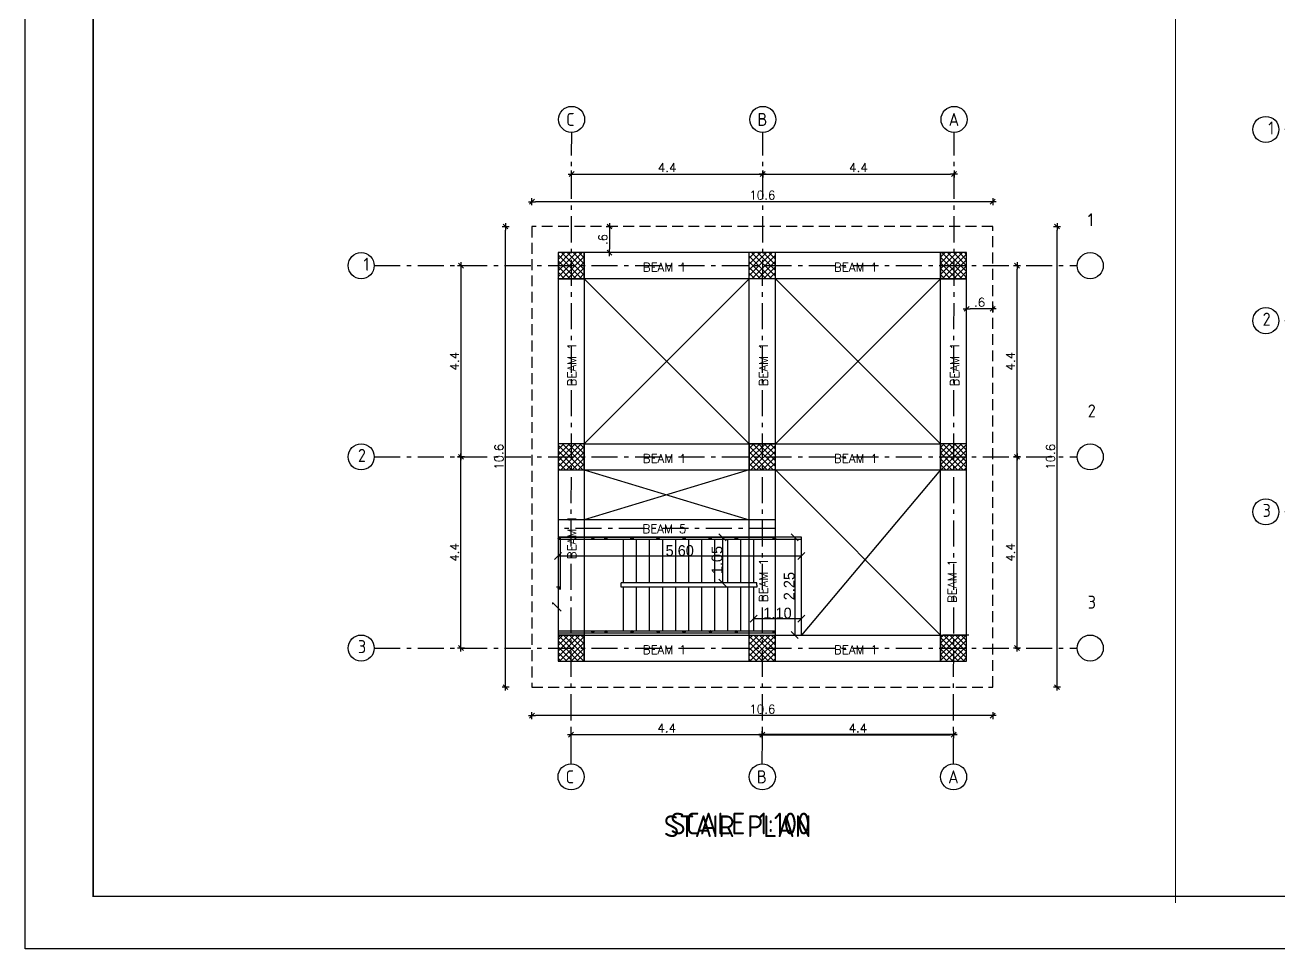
# Model space of a CAD drawing. Extents: x 166525 to 167198, y 178739 to 179747.
# Drawn here: x 167042.36 to 167071.21, y 179185.19 to 179206.45 of the extents above; entities that cross this region are included whole.
import ezdxf

# ---------------------------------------------------------------- set-up
doc = ezdxf.new("R2010")
doc.units = 0
doc.header["$MEASUREMENT"] = 0
for name, pattern in [('ACAD_ISO10W100', [18, 12, -3, 0, -3]), ('AUSGEZOGEN', [0]), ('DASHED', [0.75, 0.5, -0.25]), ('VONLAYER', [0])]:
    doc.linetypes.add(name, pattern=pattern)
doc.layers.get('0').update_dxf_attribs({"linetype": 'CONTINUOUS'})
doc.layers.get('DEFPOINTS').update_dxf_attribs({"linetype": 'CONTINUOUS'})
for name, color, linetype in [('axis', 8, 'ACAD_ISO10W100'), ('BEAM-DIM', 4, 'CONTINUOUS'), ('COVER', 7, 'CONTINUOUS'), ('EBENE0', 7, 'AUSGEZOGEN'), ('FRAME', 2, 'CONTINUOUS'), ('HATSH', 252, 'CONTINUOUS'), ('hide', 4, 'DASHED'), ('MHATCH', 8, 'CONTINUOUS'), ('outdim', 42, 'CONTINUOUS'), ('Stairs', 231, 'CONTINUOUS')]:
    doc.layers.add(name, color=color, linetype=linetype)
doc.styles.add('ISO8', font='iso8')
doc.styles.add('ROMAND10', font='ROMAND.shx', dxfattribs={"height": 0.2})
doc.styles.add('ROMANS', font='romans.shx')
doc.dimstyles.new('1-100-layout', dxfattribs={"dimtxt": 0.2, "dimasz": 0.08, "dimexe": 0.18, "dimexo": 0.0625, "dimgap": 0.05, "dimtad": 1, "dimzin": 12, "dimdsep": 46, "dimtxsty": 'ROMAND10', "dimblk": '2', "dimcen": 0, "dimdle": 0.15, "dimse1": 1, "dimse2": 1, "dimclrd": 256, "dimclre": 9, "dimclrt": 1, "dimazin": 0, "dimtfac": 1, "dimtix": 1, "dimtofl": 0, "dimtmove": 2, "dimatfit": 0, "dimldrblk": '2', "dimfxl": 1, "dimtolj": 1, "dimtzin": 0, "dimlwd": -1, "dimlwe": -1, "dimarcsym": 0})
doc.dimstyles.new('mais 1-100 plan', dxfattribs={"dimtxt": 0.25, "dimasz": 0.1635, "dimexe": 0.18, "dimexo": 0.0625, "dimgap": 0, "dimtad": 1, "dimzin": 0, "dimdsep": 46, "dimtxsty": 'Standard', "dimblk": 'OBLIQUE', "dimcen": 0, "dimse1": 1, "dimse2": 1, "dimclrd": 8, "dimclrt": 4, "dimadec": 0, "dimazin": 0, "dimtfac": 1, "dimtix": 1, "dimtofl": 0, "dimtmove": 0, "dimatfit": 3, "dimldrblk": 'OBLIQUE', "dimfxl": 0.18, "dimtolj": 1, "dimtzin": 0, "dimarcsym": 0})
pattern_1 = [(45, (161137.58591, 180278.94245), (-0.0662912607, 0.0662912607), []), (135, (161137.58591, 180278.94245), (-0.0662912607, -0.0662912607), [])]

# ---------------------------------------------------------------- blocks, each defined once
blk = doc.blocks.new('2')
for p, q in [((1, 0), (-1, 0)), ((0.71, 0.71), (-0.71, -0.71)), ((0, 1), (0, -1))]:
    blk.add_line(p, q)
blk = doc.blocks.new('*D1837')
at = {"layer": 'DEFPOINTS', "color": 0, "transparency": 16777216}
for p in [(167064.026, 179199.924), (167064.026, 179199.474), (167064.626, 179199.474)]:
    blk.add_point(p, dxfattribs=at)
at = {"layer": 'outdim', "transparency": 16777216}
blk.add_line((167064.546, 179199.924), (167064.106, 179199.924), dxfattribs=at)
at = {"layer": 'outdim', "transparency": 16777216, "xscale": 0.08, "yscale": 0.08, "zscale": 0.08, "rotation": 180}
blk.add_blockref('2', (167064.026, 179199.924), dxfattribs=at)
at = {"layer": 'outdim', "transparency": 16777216, "xscale": 0.08, "yscale": 0.08, "zscale": 0.08}
blk.add_blockref('2', (167064.626, 179199.924), dxfattribs=at)
at = {"layer": 'outdim', "color": 1, "transparency": 16777216, "insert": (167064.326, 179200.074), "char_height": 0.2, "attachment_point": 5, "style": 'ROMAND10'}
blk.add_mtext('\\A1;.6', dxfattribs=at)
blk = doc.blocks.new('*D1838')
at = {"layer": 'DEFPOINTS', "color": 0, "transparency": 16777216}
for p in [(167055.68, 179201.818), (167055.68, 179201.218), (167055.81, 179201.218)]:
    blk.add_point(p, dxfattribs=at)
at = {"layer": 'outdim', "transparency": 16777216}
blk.add_line((167055.81, 179201.738), (167055.81, 179201.298), dxfattribs=at)
at = {"layer": 'outdim', "transparency": 16777216, "xscale": 0.08, "yscale": 0.08, "zscale": 0.08}
for p, rotation in [((167055.81, 179201.818), 90), ((167055.81, 179201.218), 270)]:
    blk.add_blockref('2', p, dxfattribs=dict(at, rotation=rotation))
at = {"layer": 'outdim', "color": 1, "transparency": 16777216, "insert": (167055.66, 179201.518), "char_height": 0.2, "attachment_point": 5, "rotation": 90, "style": 'ROMAND10'}
blk.add_mtext('\\A1;.6', dxfattribs=at)
blk = doc.blocks.new('*D1839')
at = {"layer": 'DEFPOINTS', "color": 0, "transparency": 16777216}
for p in [(167054.026, 179191.218), (167064.626, 179191.218), (167054.026, 179190.563)]:
    blk.add_point(p, dxfattribs=at)
at = {"layer": 'outdim', "transparency": 16777216}
blk.add_line((167064.546, 179190.563), (167054.106, 179190.563), dxfattribs=at)
at = {"layer": 'outdim', "transparency": 16777216, "xscale": 0.08, "yscale": 0.08, "zscale": 0.08, "rotation": 180}
blk.add_blockref('2', (167054.026, 179190.563), dxfattribs=at)
at = {"layer": 'outdim', "transparency": 16777216, "xscale": 0.08, "yscale": 0.08, "zscale": 0.08}
blk.add_blockref('2', (167064.626, 179190.563), dxfattribs=at)
at = {"layer": 'outdim', "color": 1, "transparency": 16777216, "insert": (167059.326, 179190.713), "char_height": 0.2, "attachment_point": 5, "style": 'ROMAND10'}
blk.add_mtext('\\A1;10.6', dxfattribs=at)
blk = doc.blocks.new('*D1840')
at = {"layer": 'DEFPOINTS', "color": 0, "transparency": 16777216}
for p in [(167054.026, 179202.389), (167054.026, 179201.818), (167064.626, 179201.818)]:
    blk.add_point(p, dxfattribs=at)
at = {"layer": 'outdim', "transparency": 16777216}
blk.add_line((167064.546, 179202.389), (167054.106, 179202.389), dxfattribs=at)
at = {"layer": 'outdim', "transparency": 16777216, "xscale": 0.08, "yscale": 0.08, "zscale": 0.08, "rotation": 180}
blk.add_blockref('2', (167054.026, 179202.389), dxfattribs=at)
at = {"layer": 'outdim', "transparency": 16777216, "xscale": 0.08, "yscale": 0.08, "zscale": 0.08}
blk.add_blockref('2', (167064.626, 179202.389), dxfattribs=at)
at = {"layer": 'outdim', "color": 1, "transparency": 16777216, "insert": (167059.326, 179202.539), "char_height": 0.2, "attachment_point": 5, "style": 'ROMAND10'}
blk.add_mtext('\\A1;10.6', dxfattribs=at)
blk = doc.blocks.new('*D1841')
at = {"layer": 'DEFPOINTS', "color": 0, "transparency": 16777216}
for p in [(167059.326, 179190.127), (167054.926, 179189.454), (167059.326, 179189.454)]:
    blk.add_point(p, dxfattribs=at)
at = {"layer": 'outdim', "transparency": 16777216}
blk.add_line((167055.006, 179190.127), (167059.246, 179190.127), dxfattribs=at)
at = {"layer": 'outdim', "transparency": 16777216, "xscale": 0.08, "yscale": 0.08, "zscale": 0.08, "rotation": 180}
blk.add_blockref('2', (167054.926, 179190.127), dxfattribs=at)
at = {"layer": 'outdim', "transparency": 16777216, "xscale": 0.08, "yscale": 0.08, "zscale": 0.08}
blk.add_blockref('2', (167059.326, 179190.127), dxfattribs=at)
at = {"layer": 'outdim', "color": 1, "transparency": 16777216, "insert": (167057.126, 179190.277), "char_height": 0.2, "attachment_point": 5, "style": 'ROMAND10'}
blk.add_mtext('\\A1;4.4', dxfattribs=at)
blk = doc.blocks.new('*D1842')
at = {"layer": 'DEFPOINTS', "color": 0, "transparency": 16777216}
for p in [(167059.326, 179190.127), (167063.727, 179190.123), (167063.727, 179190.123)]:
    blk.add_point(p, dxfattribs=at)
at = {"layer": 'outdim', "transparency": 16777216}
blk.add_line((167059.406, 179190.123), (167063.647, 179190.123), dxfattribs=at)
at = {"layer": 'outdim', "transparency": 16777216, "xscale": 0.08, "yscale": 0.08, "zscale": 0.08, "rotation": 180}
blk.add_blockref('2', (167059.326, 179190.123), dxfattribs=at)
at = {"layer": 'outdim', "transparency": 16777216, "xscale": 0.08, "yscale": 0.08, "zscale": 0.08}
blk.add_blockref('2', (167063.727, 179190.123), dxfattribs=at)
at = {"layer": 'outdim', "color": 1, "transparency": 16777216, "insert": (167061.526, 179190.273), "char_height": 0.2, "attachment_point": 5, "style": 'ROMAND10'}
blk.add_mtext('\\A1;4.4', dxfattribs=at)
blk = doc.blocks.new('*D1843')
at = {"layer": 'DEFPOINTS', "color": 0, "transparency": 16777216}
for p in [(167054.938, 179203.982), (167059.336, 179203.979), (167059.336, 179203.025)]:
    blk.add_point(p, dxfattribs=at)
at = {"layer": 'outdim', "transparency": 16777216}
blk.add_line((167055.018, 179203.025), (167059.256, 179203.025), dxfattribs=at)
at = {"layer": 'outdim', "transparency": 16777216, "xscale": 0.08, "yscale": 0.08, "zscale": 0.08, "rotation": 180}
blk.add_blockref('2', (167054.938, 179203.025), dxfattribs=at)
at = {"layer": 'outdim', "transparency": 16777216, "xscale": 0.08, "yscale": 0.08, "zscale": 0.08}
blk.add_blockref('2', (167059.336, 179203.025), dxfattribs=at)
at = {"layer": 'outdim', "color": 1, "transparency": 16777216, "insert": (167057.137, 179203.175), "char_height": 0.2, "attachment_point": 5, "style": 'ROMAND10'}
blk.add_mtext('\\A1;4.4', dxfattribs=at)
blk = doc.blocks.new('*D1642')
at = {"layer": 'DEFPOINTS', "color": 0, "transparency": 16777216}
for p in [(167059.336, 179203.029), (167063.739, 179203.025), (167063.739, 179203.025)]:
    blk.add_point(p, dxfattribs=at)
at = {"layer": 'outdim', "transparency": 16777216}
blk.add_line((167059.416, 179203.025), (167063.659, 179203.025), dxfattribs=at)
at = {"layer": 'outdim', "transparency": 16777216, "xscale": 0.08, "yscale": 0.08, "zscale": 0.08, "rotation": 180}
blk.add_blockref('2', (167059.336, 179203.025), dxfattribs=at)
at = {"layer": 'outdim', "transparency": 16777216, "xscale": 0.08, "yscale": 0.08, "zscale": 0.08}
blk.add_blockref('2', (167063.739, 179203.025), dxfattribs=at)
at = {"layer": 'outdim', "color": 1, "transparency": 16777216, "insert": (167061.538, 179203.175), "char_height": 0.2, "attachment_point": 5, "style": 'ROMAND10'}
blk.add_mtext('\\A1;4.4', dxfattribs=at)
blk = doc.blocks.new('*D1844')
at = {"layer": 'DEFPOINTS', "color": 0, "transparency": 16777216}
for p in [(167053.418, 179201.818), (167054.026, 179201.818), (167054.026, 179191.218)]:
    blk.add_point(p, dxfattribs=at)
at = {"layer": 'outdim', "transparency": 16777216}
blk.add_line((167053.418, 179191.298), (167053.418, 179201.738), dxfattribs=at)
at = {"layer": 'outdim', "transparency": 16777216, "xscale": 0.08, "yscale": 0.08, "zscale": 0.08}
for p, rotation in [((167053.418, 179201.818), 90), ((167053.418, 179191.218), 270)]:
    blk.add_blockref('2', p, dxfattribs=dict(at, rotation=rotation))
at = {"layer": 'outdim', "color": 1, "transparency": 16777216, "insert": (167053.268, 179196.518), "char_height": 0.2, "attachment_point": 5, "rotation": 90, "style": 'ROMAND10'}
blk.add_mtext('\\A1;10.6', dxfattribs=at)
blk = doc.blocks.new('*D1845')
at = {"layer": 'DEFPOINTS', "color": 0, "transparency": 16777216}
for p in [(167052.392, 179200.918), (167052.392, 179196.518), (167052.392, 179196.518)]:
    blk.add_point(p, dxfattribs=at)
at = {"layer": 'outdim', "transparency": 16777216}
blk.add_line((167052.392, 179200.838), (167052.392, 179196.598), dxfattribs=at)
at = {"layer": 'outdim', "transparency": 16777216, "xscale": 0.08, "yscale": 0.08, "zscale": 0.08}
for p, rotation in [((167052.392, 179200.918), 90), ((167052.392, 179196.518), 270)]:
    blk.add_blockref('2', p, dxfattribs=dict(at, rotation=rotation))
at = {"layer": 'outdim', "color": 1, "transparency": 16777216, "insert": (167052.242, 179198.718), "char_height": 0.2, "attachment_point": 5, "rotation": 90, "style": 'ROMAND10'}
blk.add_mtext('\\A1;4.4', dxfattribs=at)
blk = doc.blocks.new('*D1163')
at = {"layer": 'DEFPOINTS', "color": 0, "transparency": 16777216}
for p in [(167052.392, 179196.518), (167052.637, 179196.518), (167052.637, 179192.118)]:
    blk.add_point(p, dxfattribs=at)
at = {"layer": 'outdim', "transparency": 16777216}
blk.add_line((167052.392, 179192.198), (167052.392, 179196.438), dxfattribs=at)
at = {"layer": 'outdim', "transparency": 16777216, "xscale": 0.08, "yscale": 0.08, "zscale": 0.08}
for p, rotation in [((167052.392, 179196.518), 90), ((167052.392, 179192.118), 270)]:
    blk.add_blockref('2', p, dxfattribs=dict(at, rotation=rotation))
at = {"layer": 'outdim', "color": 1, "transparency": 16777216, "insert": (167052.242, 179194.318), "char_height": 0.2, "attachment_point": 5, "rotation": 90, "style": 'ROMAND10'}
blk.add_mtext('\\A1;4.4', dxfattribs=at)
blk = doc.blocks.new('*D1164')
at = {"layer": 'DEFPOINTS', "color": 0, "transparency": 16777216}
for p in [(167059.326, 179190.127), (167059.326, 179189.686), (167063.726, 179189.767)]:
    blk.add_point(p, dxfattribs=at)
at = {"layer": 'outdim', "transparency": 16777216}
blk.add_line((167063.646, 179190.127), (167059.406, 179190.127), dxfattribs=at)
at = {"layer": 'outdim', "transparency": 16777216, "xscale": 0.08, "yscale": 0.08, "zscale": 0.08, "rotation": 180}
blk.add_blockref('2', (167059.326, 179190.127), dxfattribs=at)
at = {"layer": 'outdim', "transparency": 16777216, "xscale": 0.08, "yscale": 0.08, "zscale": 0.08}
blk.add_blockref('2', (167063.726, 179190.127), dxfattribs=at)
at = {"layer": 'outdim', "color": 1, "transparency": 16777216, "insert": (167061.526, 179190.277), "char_height": 0.2, "attachment_point": 5, "style": 'ROMAND10'}
blk.add_mtext('\\A1;4.4', dxfattribs=at)
blk = doc.blocks.new('*D1165')
at = {"layer": 'DEFPOINTS', "color": 0, "transparency": 16777216}
for p in [(167064.626, 179201.818), (167066.108, 179201.818), (167064.626, 179191.218)]:
    blk.add_point(p, dxfattribs=at)
at = {"layer": 'outdim', "transparency": 16777216}
blk.add_line((167066.108, 179191.298), (167066.108, 179201.738), dxfattribs=at)
at = {"layer": 'outdim', "transparency": 16777216, "xscale": 0.08, "yscale": 0.08, "zscale": 0.08}
for p, rotation in [((167066.108, 179201.818), 90), ((167066.108, 179191.218), 270)]:
    blk.add_blockref('2', p, dxfattribs=dict(at, rotation=rotation))
at = {"layer": 'outdim', "color": 1, "transparency": 16777216, "insert": (167065.958, 179196.518), "char_height": 0.2, "attachment_point": 5, "rotation": 90, "style": 'ROMAND10'}
blk.add_mtext('\\A1;10.6', dxfattribs=at)
blk = doc.blocks.new('*D1166')
at = {"layer": 'DEFPOINTS', "color": 0, "transparency": 16777216}
for p in [(167064.626, 179196.518), (167065.187, 179196.518), (167064.626, 179192.118)]:
    blk.add_point(p, dxfattribs=at)
at = {"layer": 'outdim', "transparency": 16777216}
blk.add_line((167065.187, 179192.198), (167065.187, 179196.438), dxfattribs=at)
at = {"layer": 'outdim', "transparency": 16777216, "xscale": 0.08, "yscale": 0.08, "zscale": 0.08}
for p, rotation in [((167065.187, 179196.518), 90), ((167065.187, 179192.118), 270)]:
    blk.add_blockref('2', p, dxfattribs=dict(at, rotation=rotation))
at = {"layer": 'outdim', "color": 1, "transparency": 16777216, "insert": (167065.037, 179194.318), "char_height": 0.2, "attachment_point": 5, "rotation": 90, "style": 'ROMAND10'}
blk.add_mtext('\\A1;4.4', dxfattribs=at)
blk = doc.blocks.new('*D1167')
at = {"layer": 'DEFPOINTS', "color": 0, "transparency": 16777216}
for p in [(167064.626, 179200.918), (167065.187, 179200.918), (167064.626, 179196.518)]:
    blk.add_point(p, dxfattribs=at)
at = {"layer": 'outdim', "transparency": 16777216}
blk.add_line((167065.187, 179196.598), (167065.187, 179200.838), dxfattribs=at)
at = {"layer": 'outdim', "transparency": 16777216, "xscale": 0.08, "yscale": 0.08, "zscale": 0.08}
for p, rotation in [((167065.187, 179200.918), 90), ((167065.187, 179196.518), 270)]:
    blk.add_blockref('2', p, dxfattribs=dict(at, rotation=rotation))
at = {"layer": 'outdim', "color": 1, "transparency": 16777216, "insert": (167065.037, 179198.718), "char_height": 0.2, "attachment_point": 5, "rotation": 90, "style": 'ROMAND10'}
blk.add_mtext('\\A1;4.4', dxfattribs=at)
blk = doc.blocks.new('_OBLIQUE')
at = {"color": 0, "linetype": 'ByBlock'}
blk.add_line((-0.5, -0.5), (0.5, 0.5), dxfattribs=at)
blk = doc.blocks.new('*D1272')
at = {"layer": 'axis', "color": 8, "linetype": 'Continuous', "lineweight": -2, "transparency": 16777216}
blk.add_line((167060.226, 179194.234), (167054.626, 179194.234), dxfattribs=at)
at = {"layer": 'DEFPOINTS', "color": 0, "linetype": 'Continuous', "transparency": 16777216}
for p in [(167054.626, 179194.79), (167060.226, 179194.79), (167054.626, 179194.234)]:
    blk.add_point(p, dxfattribs=at)
at = {"layer": 'axis', "color": 8, "linetype": 'Continuous', "lineweight": -2, "transparency": 16777216, "xscale": 0.1635000000000001, "yscale": 0.1635000000000001, "zscale": 0.1635000000000001, "rotation": 180}
blk.add_blockref('_OBLIQUE', (167054.626, 179194.234), dxfattribs=at)
at = {"layer": 'axis', "color": 8, "linetype": 'Continuous', "lineweight": -2, "transparency": 16777216, "xscale": 0.1635000000000001, "yscale": 0.1635000000000001, "zscale": 0.1635000000000001}
blk.add_blockref('_OBLIQUE', (167060.226, 179194.234), dxfattribs=at)
at = {"layer": 'axis', "color": 4, "linetype": 'Continuous', "transparency": 16777216, "insert": (167057.426, 179194.359), "char_height": 0.25, "attachment_point": 5}
blk.add_mtext('\\A1;5.60', dxfattribs=at)
blk = doc.blocks.new('*D1273')
at = {"layer": 'axis', "color": 8, "linetype": 'Continuous', "lineweight": -2, "transparency": 16777216}
blk.add_line((167058.411, 179194.668), (167058.411, 179193.618), dxfattribs=at)
at = {"layer": 'DEFPOINTS', "color": 0, "linetype": 'Continuous', "transparency": 16777216}
for p in [(167058.526, 179194.668), (167058.411, 179193.618), (167058.526, 179193.618)]:
    blk.add_point(p, dxfattribs=at)
at = {"layer": 'axis', "color": 8, "linetype": 'Continuous', "lineweight": -2, "transparency": 16777216, "xscale": 0.1635000000000001, "yscale": 0.1635000000000001, "zscale": 0.1635000000000001}
for p, rotation in [((167058.411, 179194.668), 90), ((167058.411, 179193.618), 270)]:
    blk.add_blockref('_OBLIQUE', p, dxfattribs=dict(at, rotation=rotation))
at = {"layer": 'axis', "color": 4, "linetype": 'Continuous', "transparency": 16777216, "insert": (167058.286, 179194.143), "char_height": 0.25, "attachment_point": 5, "rotation": 90}
blk.add_mtext('\\A1;1.05', dxfattribs=at)
blk = doc.blocks.new('*D1274')
at = {"layer": 'axis', "color": 8, "linetype": 'Continuous', "lineweight": -2, "transparency": 16777216}
blk.add_line((167059.126, 179192.795), (167060.226, 179192.795), dxfattribs=at)
at = {"layer": 'DEFPOINTS', "color": 0, "linetype": 'Continuous', "transparency": 16777216}
for p in [(167059.126, 179193.796), (167060.226, 179193.796), (167060.226, 179192.795)]:
    blk.add_point(p, dxfattribs=at)
at = {"layer": 'axis', "color": 8, "linetype": 'Continuous', "lineweight": -2, "transparency": 16777216, "xscale": 0.1635000000000001, "yscale": 0.1635000000000001, "zscale": 0.1635000000000001, "rotation": 180}
blk.add_blockref('_OBLIQUE', (167059.126, 179192.795), dxfattribs=at)
at = {"layer": 'axis', "color": 8, "linetype": 'Continuous', "lineweight": -2, "transparency": 16777216, "xscale": 0.1635000000000001, "yscale": 0.1635000000000001, "zscale": 0.1635000000000001}
blk.add_blockref('_OBLIQUE', (167060.226, 179192.795), dxfattribs=at)
at = {"layer": 'axis', "color": 4, "linetype": 'Continuous', "transparency": 16777216, "insert": (167059.676, 179192.92), "char_height": 0.25, "attachment_point": 5}
blk.add_mtext('\\A1;1.10', dxfattribs=at)
blk = doc.blocks.new('*D1275')
at = {"layer": 'axis', "color": 8, "linetype": 'Continuous', "lineweight": -2, "transparency": 16777216}
blk.add_line((167060.071, 179194.668), (167060.071, 179192.418), dxfattribs=at)
at = {"layer": 'DEFPOINTS', "color": 0, "linetype": 'Continuous', "transparency": 16777216}
for p in [(167060.226, 179194.668), (167060.071, 179192.418), (167060.226, 179192.418)]:
    blk.add_point(p, dxfattribs=at)
at = {"layer": 'axis', "color": 8, "linetype": 'Continuous', "lineweight": -2, "transparency": 16777216, "xscale": 0.1635000000000001, "yscale": 0.1635000000000001, "zscale": 0.1635000000000001}
for p, rotation in [((167060.071, 179194.668), 90), ((167060.071, 179192.418), 270)]:
    blk.add_blockref('_OBLIQUE', p, dxfattribs=dict(at, rotation=rotation))
at = {"layer": 'axis', "color": 4, "linetype": 'Continuous', "transparency": 16777216, "insert": (167059.946, 179193.543), "char_height": 0.25, "attachment_point": 5, "rotation": 90}
blk.add_mtext('\\A1;2.25', dxfattribs=at)

msp = doc.modelspace()

# ---------------------------------------------------------------- hatches: boundary and pattern name
at = {"layer": 'axis', "linetype": 'VONLAYER'}
h = msp.add_hatch(color=256, dxfattribs=at)
edge = h.paths.add_edge_path()
edge.add_arc((167055.42618, 179194.63878), 0.025, 0, 360)
h = msp.add_hatch(color=256, dxfattribs=at)
edge = h.paths.add_edge_path()
edge.add_arc((167055.72618, 179194.64333), 0.025, 0, 360)
h = msp.add_hatch(color=256, dxfattribs=at)
edge = h.paths.add_edge_path()
edge.add_arc((167056.32618, 179194.64276), 0.025, 0, 360)
h = msp.add_hatch(color=256, dxfattribs=at)
edge = h.paths.add_edge_path()
edge.add_arc((167056.92618, 179194.6397), 0.025, 0, 360)
h = msp.add_hatch(color=256, dxfattribs=at)
edge = h.paths.add_edge_path()
edge.add_arc((167057.52618, 179194.64434), 0.025, 0, 360)
h = msp.add_hatch(color=256, dxfattribs=at)
edge = h.paths.add_edge_path()
edge.add_arc((167058.12618, 179194.64122), 0.025, 0, 360)
h = msp.add_hatch(color=256, dxfattribs=at)
edge = h.paths.add_edge_path()
edge.add_arc((167058.72618, 179194.64122), 0.025, 0, 360)
h = msp.add_hatch(color=256, dxfattribs=at)
edge = h.paths.add_edge_path()
edge.add_arc((167059.60056, 179194.64267), 0.025, 0, 360)
h = msp.add_hatch(color=256, dxfattribs=at)
edge = h.paths.add_edge_path()
edge.add_arc((167059.59794, 179192.48702), 0.025, 0, 360)
at = {"layer": 'HATSH'}
h = msp.add_hatch(dxfattribs=at)
h.set_pattern_fill('ANSI37', color=256, scale=0.75, style=0)
h.set_pattern_definition(pattern_1)
h.paths.add_polyline_path([(167055.22618, 179200.61763), (167055.22618, 179201.21763), (167054.62618, 179201.21763), (167054.62618, 179200.61763)])
h = msp.add_hatch(dxfattribs=at)
h.set_pattern_fill('ANSI37', color=256, scale=0.75, style=0)
h.set_pattern_definition(pattern_1)
h.paths.add_polyline_path([(167059.62618, 179200.61763), (167059.62618, 179201.21763), (167059.02618, 179201.21763), (167059.02618, 179200.61763)])
h = msp.add_hatch(dxfattribs=at)
h.set_pattern_fill('ANSI37', color=256, scale=0.75, style=0)
h.set_pattern_definition(pattern_1)
h.paths.add_polyline_path([(167064.02618, 179200.61763), (167064.02618, 179201.21763), (167063.42618, 179201.21763), (167063.42618, 179200.61763)])
h = msp.add_hatch(dxfattribs=at)
h.set_pattern_fill('ANSI37', color=256, scale=0.75, style=0)
h.set_pattern_definition(pattern_1)
h.paths.add_polyline_path([(167063.42618, 179196.81763), (167063.42618, 179196.21763), (167064.02618, 179196.21763), (167064.02618, 179196.81763)])
h.paths.add_polyline_path([(167059.62618, 179196.81763), (167059.02618, 179196.81763), (167059.02618, 179196.21763), (167059.62618, 179196.21763)])
h.paths.add_polyline_path([(167054.62618, 179196.21763), (167055.22618, 179196.21763), (167055.22618, 179196.81763), (167054.62618, 179196.81763)])
h = msp.add_hatch(dxfattribs=at)
h.set_pattern_fill('ANSI37', color=256, scale=0.75, style=0)
h.set_pattern_definition(pattern_1)
h.paths.add_polyline_path([(167064.02618, 179191.81763), (167064.02618, 179192.41763), (167063.42618, 179192.41763), (167063.42618, 179191.81763)])
h.paths.add_polyline_path([(167059.62618, 179191.81763), (167059.62618, 179192.41763), (167059.02618, 179192.41763), (167059.02618, 179191.81763)])
h.paths.add_polyline_path([(167054.62618, 179191.81763), (167055.22618, 179191.81763), (167055.22618, 179192.41763), (167054.62618, 179192.41763)])
at = {"layer": 'Stairs', "linetype": 'VONLAYER'}
h = msp.add_hatch(color=256, dxfattribs=at)
edge = h.paths.add_edge_path()
edge.add_arc((167054.65165, 179194.64158), 0.025, 0, 360)
h = msp.add_hatch(color=256, dxfattribs=at)
edge = h.paths.add_edge_path()
edge.add_arc((167054.65142, 179193.49111), 0.025, 0, 360)
h = msp.add_hatch(color=256, dxfattribs=at)
edge = h.paths.add_edge_path()
edge.add_arc((167055.42618, 179192.49005), 0.025, 0, 360)
h = msp.add_hatch(color=256, dxfattribs=at)
edge = h.paths.add_edge_path()
edge.add_arc((167055.73007, 179192.49885), 0.025, 0, 360)
h = msp.add_hatch(color=256, dxfattribs=at)
edge = h.paths.add_edge_path()
edge.add_arc((167056.32971, 179192.49581), 0.025, 0, 360)
h = msp.add_hatch(color=256, dxfattribs=at)
edge = h.paths.add_edge_path()
edge.add_arc((167056.9314, 179192.48994), 0.025, 0, 360)
h = msp.add_hatch(color=256, dxfattribs=at)
edge = h.paths.add_edge_path()
edge.add_arc((167057.52577, 179192.49289), 0.025, 0, 360)
h = msp.add_hatch(color=256, dxfattribs=at)
edge = h.paths.add_edge_path()
edge.add_arc((167058.13333, 179192.49583), 0.025, 0, 360)
h = msp.add_hatch(color=256, dxfattribs=at)
edge = h.paths.add_edge_path()
edge.add_arc((167058.72622, 179192.49876), 0.025, 0, 360)

# ---------------------------------------------------------------- linework, layer by layer
at = {"color": 8, "linetype": 'Continuous'}
for p, q in [((167055.22618, 179196.81763), (167059.02618, 179200.61763)), ((167055.22618, 179200.61763), (167059.02618, 179196.81763)), ((167059.62618, 179196.81763), (167063.42618, 179200.61763)), ((167059.62618, 179200.61763), (167063.42618, 179196.81763)), ((167059.02618, 179196.21763), (167055.22618, 179195.06763)), ((167055.22618, 179196.21763), (167059.02618, 179195.06763)), ((167059.62618, 179196.21763), (167063.42618, 179192.41763)), ((167063.42618, 179196.21763), (167060.22618, 179192.41763))]:
    msp.add_line(p, q, dxfattribs=at)
at = {"layer": 'axis', "ltscale": 0.05}
for p, q in [((167054.92618, 179189.45407), (167054.93993, 179203.98248)), ((167059.32618, 179189.45407), (167059.33618, 179203.98272)), ((167063.72618, 179189.45407), (167063.73993, 179203.98248)), ((167075.19936, 179204.05168), (167071.21148, 179204.05168)), ((167050.39715, 179200.91763), (167066.57025, 179200.91763)), ((167075.19936, 179199.65168), (167071.21148, 179199.65168)), ((167050.39715, 179196.51763), (167066.57025, 179196.51763)), ((167075.19936, 179195.25168), (167071.21148, 179195.25168)), ((167059.62618, 179194.86763), (167054.62618, 179194.86763)), ((167050.39715, 179192.11763), (167066.57025, 179192.11763))]:
    msp.add_line(p, q, dxfattribs=at)
at = {"layer": 'axis', "linetype": 'VONLAYER'}
for centre in [(167055.42618, 179194.63878), (167055.72618, 179194.64333), (167056.32618, 179194.64276), (167056.92618, 179194.6397), (167057.52618, 179194.64434), (167058.12618, 179194.64122), (167058.72618, 179194.64122), (167059.60056, 179194.64267), (167059.59794, 179192.48702)]:
    msp.add_circle(centre, 0.025, dxfattribs=at)
at = {"layer": 'COVER', "flags": 128}
msp.add_lwpolyline([(167042.36422, 179227.51714), (167102.28547, 179227.51714), (167102.28547, 179185.19464), (167042.36422, 179185.19464)], close=True, dxfattribs=at)
at = {"layer": 'EBENE0', "color": 3, "linetype": 'AUSGEZOGEN'}
for p, q in [((167054.62618, 179201.21763), (167054.62618, 179191.81763)), ((167064.02618, 179201.21763), (167054.62618, 179201.21763)), ((167055.22618, 179201.21763), (167054.62618, 179201.21763)), ((167054.62618, 179201.21763), (167054.62618, 179200.61763)), ((167055.22618, 179201.21763), (167055.22618, 179191.81763)), ((167055.22618, 179200.61763), (167055.22618, 179201.21763)), ((167059.02618, 179191.81763), (167059.02618, 179201.21763)), ((167059.62618, 179191.81763), (167059.62618, 179201.21763)), ((167063.42618, 179191.81763), (167063.42618, 179201.21763)), ((167064.02618, 179201.21763), (167063.42618, 179201.21763)), ((167063.42618, 179201.21763), (167063.42618, 179200.61763)), ((167064.02618, 179191.81763), (167064.02618, 179201.21763)), ((167064.02618, 179200.61763), (167064.02618, 179201.21763)), ((167064.02618, 179200.61763), (167054.62618, 179200.61763)), ((167054.62618, 179200.61763), (167055.22618, 179200.61763)), ((167063.42618, 179200.61763), (167064.02618, 179200.61763)), ((167055.22618, 179196.81763), (167054.62618, 179196.81763)), ((167055.22618, 179196.81763), (167063.42618, 179196.81763)), ((167055.22618, 179196.21763), (167055.22618, 179196.81763)), ((167059.02618, 179196.81763), (167059.02618, 179196.21763)), ((167059.62618, 179196.81763), (167059.02618, 179196.81763)), ((167059.62618, 179196.21763), (167059.62618, 179196.81763)), ((167063.42618, 179196.81763), (167063.42618, 179196.21763)), ((167064.02618, 179196.81763), (167063.42618, 179196.81763)), ((167064.02618, 179196.21763), (167064.02618, 179196.81763)), ((167054.62618, 179196.21763), (167055.22618, 179196.21763)), ((167055.22618, 179196.21763), (167063.42618, 179196.21763)), ((167059.02618, 179196.21763), (167059.62618, 179196.21763)), ((167063.42618, 179196.21763), (167064.02618, 179196.21763)), ((167059.62618, 179195.06763), (167054.62618, 179195.06763)), ((167059.62618, 179194.66763), (167054.62618, 179194.66763)), ((167054.49943, 179193.16611), (167054.69943, 179192.96611)), ((167054.62618, 179192.41763), (167064.02618, 179192.41763)), ((167055.22618, 179192.41763), (167054.62618, 179192.41763)), ((167054.62618, 179192.41763), (167054.62618, 179191.81763)), ((167055.22618, 179191.81763), (167055.22618, 179192.41763)), ((167063.42618, 179192.41763), (167063.42618, 179191.81763)), ((167064.07618, 179192.41763), (167063.47618, 179192.41763)), ((167064.02618, 179191.81763), (167064.02618, 179192.41763)), ((167054.62618, 179191.81763), (167064.02618, 179191.81763)), ((167054.62618, 179191.81763), (167055.22618, 179191.81763)), ((167063.42618, 179191.81763), (167064.02618, 179191.81763))]:
    msp.add_line(p, q, dxfattribs=at)
at = {"layer": 'EBENE0', "color": 4, "linetype": 'AUSGEZOGEN'}
msp.add_line((167054.49193, 179193.14611), (167054.50693, 179193.14611), dxfattribs=at)
at = {"layer": 'FRAME', "color": 8, "linetype": 'Continuous', "lineweight": 0}
msp.add_line((167068.82842, 179226.02933), (167068.82842, 179186.25352), dxfattribs=at)
at = {"layer": 'HATSH'}
for centre in [(167054.9382, 179204.28248), (167059.3382, 179204.28248), (167063.7382, 179204.28248), (167070.91148, 179204.05168), (167050.09715, 179200.91763), (167066.87025, 179200.91763), (167070.91148, 179199.65168), (167050.09715, 179196.51763), (167066.87025, 179196.51763), (167070.91148, 179195.25168), (167050.09715, 179192.11763), (167066.87025, 179192.11763), (167054.92618, 179189.15407), (167059.32618, 179189.15407), (167063.72618, 179189.15407)]:
    msp.add_circle(centre, 0.3, dxfattribs=at)
at = {"layer": 'hide', "color": 8, "ltscale": 0.5}
for p, q in [((167054.02618, 179201.81763), (167054.02618, 179191.21763)), ((167064.62618, 179201.81763), (167054.02618, 179201.81763)), ((167064.62618, 179191.21763), (167064.62618, 179201.81763)), ((167054.02618, 179191.21763), (167064.62618, 179191.21763))]:
    msp.add_line(p, q, dxfattribs=at)
at = {"layer": 'MHATCH', "const_width": 0.03562, "flags": 128}
msp.add_lwpolyline([(167043.93172, 179226.30589), (167100.71797, 179226.30589), (167100.71797, 179186.40589), (167043.93172, 179186.40589)], close=True, dxfattribs=at)
at = {"layer": 'Stairs', "linetype": 'VONLAYER'}
for p, q in [((167054.62618, 179194.66763), (167059.62618, 179194.66763)), ((167059.62618, 179194.66763), (167054.62618, 179194.66763)), ((167054.62618, 179194.66763), (167054.62618, 179193.51721)), ((167059.62618, 179194.61763), (167054.62618, 179194.61763)), ((167060.22618, 179194.61763), (167054.62618, 179194.61763)), ((167054.67618, 179194.66763), (167054.67618, 179193.46721)), ((167056.12618, 179194.61763), (167056.12618, 179193.61763)), ((167056.42618, 179194.61763), (167056.42618, 179193.61763)), ((167056.72618, 179194.61763), (167056.72618, 179193.61763)), ((167057.02618, 179194.61763), (167057.02618, 179193.61763)), ((167057.32618, 179194.61763), (167057.32618, 179193.61763)), ((167057.62618, 179194.61763), (167057.62618, 179193.61763)), ((167057.92618, 179194.61763), (167057.92618, 179193.61763)), ((167058.22618, 179194.61763), (167058.22618, 179193.61763)), ((167058.52618, 179194.61763), (167058.52618, 179193.61763)), ((167058.82618, 179194.61763), (167058.82618, 179193.61763)), ((167059.12618, 179194.61763), (167059.12618, 179193.61763)), ((167059.62618, 179192.46763), (167059.62618, 179194.66763)), ((167060.22618, 179194.66763), (167059.62618, 179194.66763)), ((167060.22618, 179192.41763), (167060.22618, 179194.66763)), ((167054.67618, 179193.51721), (167054.58848, 179193.51721)), ((167054.67618, 179193.51721), (167054.67618, 179193.46721)), ((167059.20076, 179193.61763), (167056.07618, 179193.61763)), ((167056.07618, 179193.51763), (167056.07618, 179193.61763)), ((167059.20076, 179193.51763), (167056.07618, 179193.51763)), ((167056.12618, 179193.51763), (167056.12618, 179192.51763)), ((167056.42618, 179193.51763), (167056.42618, 179192.51763)), ((167056.72618, 179193.51763), (167056.72618, 179192.51763)), ((167057.02618, 179193.51763), (167057.02618, 179192.51763)), ((167057.32618, 179193.51763), (167057.32618, 179192.51763)), ((167057.62618, 179193.51763), (167057.62618, 179192.51763)), ((167057.92618, 179193.51763), (167057.92618, 179192.51763)), ((167058.22618, 179193.51763), (167058.22618, 179192.51763)), ((167058.52618, 179193.51763), (167058.52618, 179192.51763)), ((167058.82618, 179193.51763), (167058.82618, 179192.51763)), ((167059.12618, 179193.51763), (167059.12618, 179192.51763)), ((167059.20076, 179193.56763), (167059.20076, 179193.61763)), ((167059.20076, 179193.56763), (167059.20076, 179193.51763)), ((167054.62618, 179192.51763), (167059.62618, 179192.51763)), ((167054.62618, 179192.46763), (167059.62618, 179192.46763))]:
    msp.add_line(p, q, dxfattribs=at)
for centre in [(167054.65165, 179194.64158), (167054.65142, 179193.49111), (167055.42618, 179192.49005), (167055.73007, 179192.49885), (167056.32971, 179192.49581), (167056.9314, 179192.48994), (167057.52577, 179192.49289), (167058.13333, 179192.49583), (167058.72622, 179192.49876)]:
    msp.add_circle(centre, 0.025, dxfattribs=at)

# ---------------------------------------------------------------- texts
at = {"layer": 'BEAM-DIM', "style": 'ROMANS'}
for s, p in [('BEAM 1', (167056.57363, 179200.78068)), ('BEAM 1', (167060.97363, 179200.78068)), ('BEAM 1', (167056.57363, 179196.38068)), ('BEAM 1', (167060.97363, 179196.38068)), ('BEAM 5', (167056.56627, 179194.76295)), ('BEAM 1', (167056.57363, 179191.98068)), ('BEAM 1', (167060.97363, 179191.98068))]:
    msp.add_text(s, height=0.2, dxfattribs=at).set_placement(p)
for p in [(167055.04599, 179198.13852), (167059.45389, 179198.13852), (167063.8514, 179198.13852), (167055.04599, 179194.16055), (167059.45389, 179193.1723), (167063.79092, 179193.15522)]:
    msp.add_text('BEAM 1', height=0.2, rotation=90, dxfattribs=at).set_placement(p)
at = {"layer": 'EBENE0', "color": 3, "style": 'ISO8'}
for s, height, p in [('C', 0.3, (167054.81287, 179204.13213)), ('B', 0.3, (167059.21287, 179204.13213)), ('A', 0.3, (167063.61287, 179204.13213)), ('1', 0.3, (167070.96538, 179203.93514)), ('1', 0.3, (167066.81321, 179201.82421)), ('1', 0.3, (167050.15106, 179200.80109)), ('2', 0.3, (167070.83681, 179199.53514)), ('2', 0.3, (167066.81321, 179197.42421)), ('2', 0.3, (167050.02248, 179196.40109)), ('3', 0.3, (167070.83681, 179195.13514)), ('3', 0.3, (167066.81321, 179193.02421)), ('3', 0.3, (167050.02248, 179192.00109)), ('C', 0.3, (167054.80085, 179189.00442)), ('B', 0.3, (167059.20085, 179189.00442)), ('A', 0.3, (167063.60085, 179189.00442)), ('STAIR PLAN', 0.5, (167057.06075, 179187.76816)), ('SCALE 1:100', 0.5, (167057.2086, 179187.8304))]:
    msp.add_text(s, height=height, dxfattribs=at).set_placement(p)

# ---------------------------------------------------------------- dimensions: what is measured, and where the dimension line sits
at = {"layer": 'axis', "color": 2, "linetype": 'Continuous'}
for base, p1, p2, angle, picture, middle in [((167054.62618, 179194.23393), (167060.22618, 179194.79017), (167054.62618, 179194.79017), 180, '*D1272', (167057.42618, 179194.35893)), ((167058.41068, 179193.61763), (167058.52618, 179194.66763), (167058.52618, 179193.61763), 90, '*D1273', (167058.28568, 179194.14263))]:
    dim = msp.add_linear_dim(base=base, p1=p1, p2=p2, angle=angle, dimstyle='mais 1-100 plan', override={"dimfxlon": 1, "dimarcsym": 1}, dxfattribs=at)
    dim.commit()
    dim.dimension.update_dxf_attribs({"geometry": picture, "text_midpoint": middle})
for p1, p2, distance, picture, middle in [((167060.22618, 179194.66763), (167060.22618, 179192.41763), -0.15489, '*D1275', (167059.94629, 179193.54263)), ((167059.12618, 179193.79558), (167060.22618, 179193.79558), -1.00064, '*D1274', (167059.67618, 179192.91994))]:
    dim = msp.add_aligned_dim(p1=p1, p2=p2, distance=distance, dimstyle='mais 1-100 plan', override={"dimfxlon": 1, "dimarcsym": 1}, dxfattribs=at)
    dim.commit()
    dim.dimension.update_dxf_attribs({"geometry": picture, "text_midpoint": middle})
at = {"layer": 'outdim'}
for base, p1, p2, picture, middle in [((167059.33617, 179203.02523), (167054.9382, 179203.98248), (167059.33617, 179203.97945), '*D1843', (167057.13719, 179203.17523)), ((167063.73902, 179203.02523), (167059.33617, 179203.0294), (167063.73902, 179203.02523), '*D1642', (167061.53759, 179203.17523)), ((167059.32618, 179190.12718), (167054.92618, 179189.45407), (167059.32618, 179189.45407), '*D1841', (167057.12618, 179190.27718)), ((167063.72681, 179190.12301), (167059.32618, 179190.12718), (167063.72681, 179190.12301), '*D1842', (167061.52649, 179190.27301)), ((167059.32634, 179190.12718), (167063.72647, 179189.76685), (167059.32634, 179189.68593), '*D1164', (167061.5264, 179190.27718))]:
    dim = msp.add_linear_dim(base=base, p1=p1, p2=p2, dimstyle='1-100-layout', override={"dimfxl": 0}, dxfattribs=at)
    dim.commit()
    dim.dimension.update_dxf_attribs({"geometry": picture, "text_midpoint": middle})
for base, p1, p2, picture, middle in [((167054.02618, 179202.38889), (167064.62618, 179201.81763), (167054.02618, 179201.81763), '*D1840', (167059.32618, 179202.53889)), ((167064.02618, 179199.92401), (167064.62618, 179199.47391), (167064.02618, 179199.47391), '*D1837', (167064.32618, 179200.07401)), ((167054.02618, 179190.56336), (167064.62618, 179191.21763), (167054.02618, 179191.21763), '*D1839', (167059.32618, 179190.71336))]:
    dim = msp.add_linear_dim(base=base, p1=p1, p2=p2, dimstyle='1-100-layout', dxfattribs=at)
    dim.commit()
    dim.dimension.update_dxf_attribs({"geometry": picture, "text_midpoint": middle})
for base, p1, p2, picture, middle in [((167053.41822, 179201.81763), (167054.02618, 179191.21763), (167054.02618, 179201.81763), '*D1844', (167053.26822, 179196.51763)), ((167066.10796, 179201.81763), (167064.62618, 179191.21763), (167064.62618, 179201.81763), '*D1165', (167065.95796, 179196.51763)), ((167052.39162, 179196.51763), (167052.39162, 179200.91763), (167052.39162, 179196.51763), '*D1845', (167052.24162, 179198.71763)), ((167065.18705, 179200.91763), (167064.62618, 179196.51763), (167064.62618, 179200.91763), '*D1167', (167065.03705, 179198.71763)), ((167052.39162, 179196.51763), (167052.63712, 179192.11763), (167052.63712, 179196.51763), '*D1163', (167052.24162, 179194.31763)), ((167065.18705, 179196.51763), (167064.62618, 179192.11763), (167064.62618, 179196.51763), '*D1166', (167065.03705, 179194.31763))]:
    dim = msp.add_linear_dim(base=base, p1=p1, p2=p2, angle=90, dimstyle='1-100-layout', override={"dimfxl": 0}, dxfattribs=at)
    dim.commit()
    dim.dimension.update_dxf_attribs({"geometry": picture, "text_midpoint": middle})
dim = msp.add_linear_dim(base=(167055.81, 179201.21763), p1=(167055.67992, 179201.81763), p2=(167055.67992, 179201.21763), angle=90, dimstyle='1-100-layout', dxfattribs=at)
dim.commit()
dim.dimension.update_dxf_attribs({"geometry": '*D1838', "text_midpoint": (167055.66, 179201.51763)})

doc.saveas('drawing.dxf')
